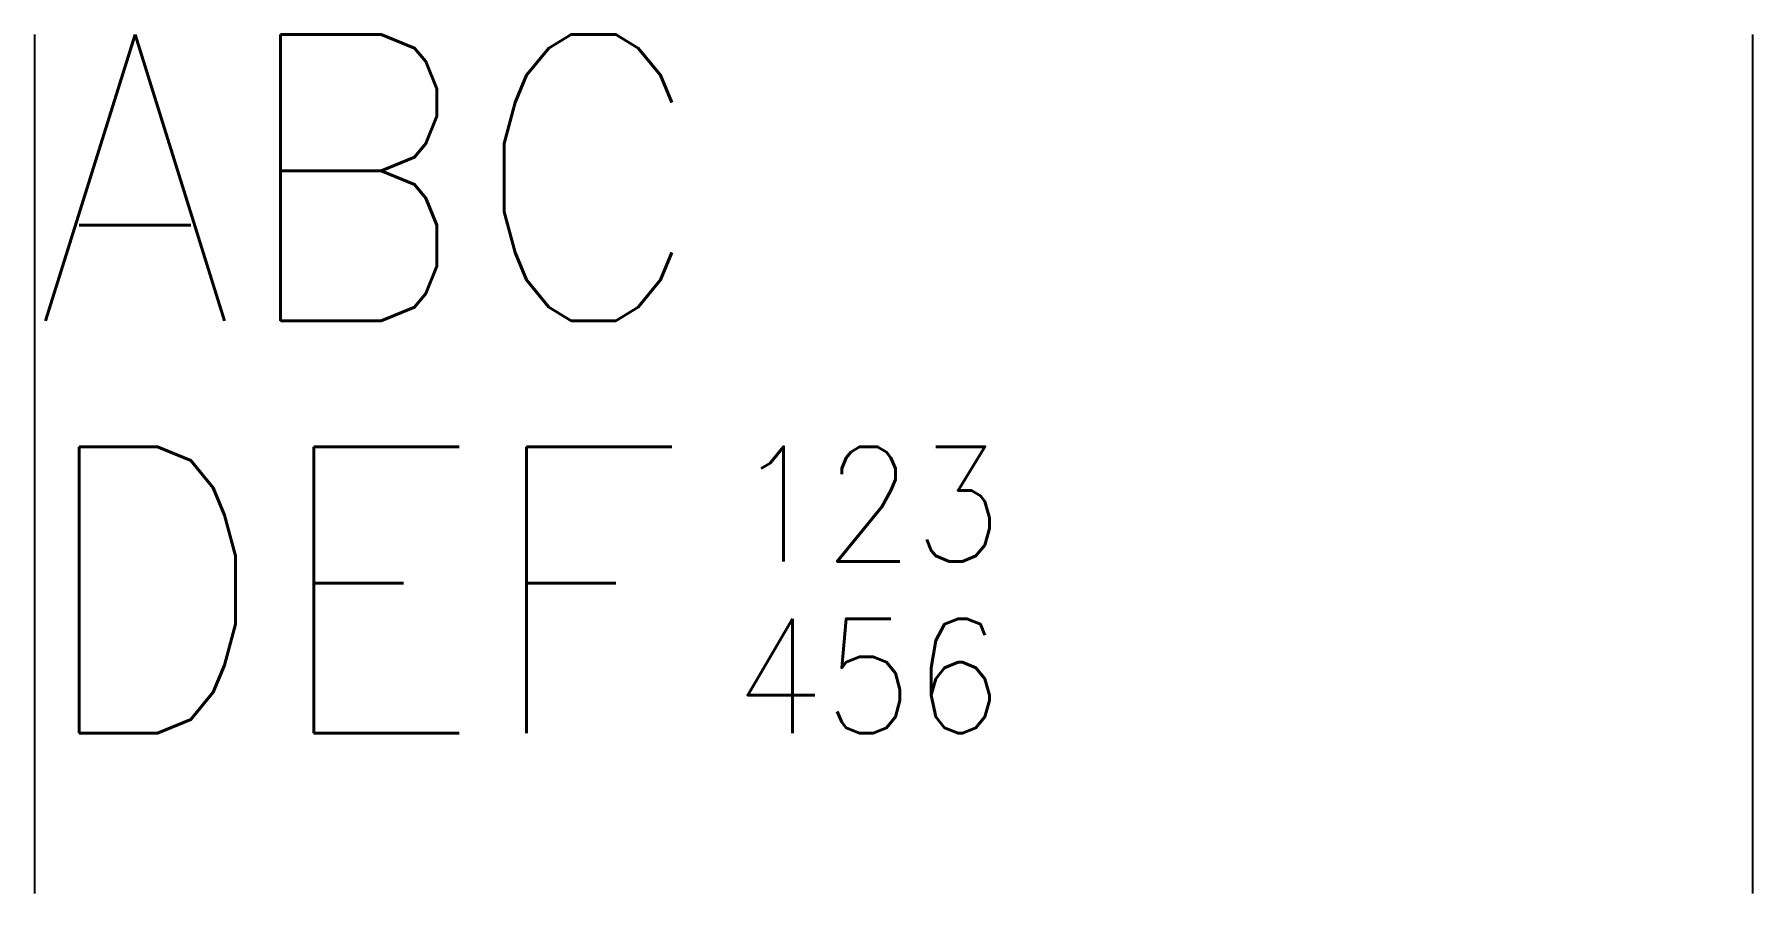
# Model space of a CAD drawing. Header units: millimetres. Extents: x 10 to 70, y -10 to 20.
import ezdxf
from ezdxf.enums import TextEntityAlignment as Align

# ---------------------------------------------------------------- set-up
doc = ezdxf.new("R2010")
doc.units = ezdxf.units.MM
doc.layers.get('0').update_dxf_attribs({"lineweight": 25})
doc.styles.add('textstyle11', font='Standard')
doc.styles.add('textstyle12', font='Standard')
doc.styles.add('textstyle13', font='Standard')
doc.styles.add('textstyle14', font='Standard')

msp = doc.modelspace()

# ---------------------------------------------------------------- linework, layer by layer
at = {"color": 6, "true_color": 0xff00ff}
for p, q in [((10, 20), (10, -10)), ((70, 20), (70, -10))]:
    msp.add_line(p, q, dxfattribs=at)

# ---------------------------------------------------------------- texts
for s, height, style, p in [('ABC', 10, 'textstyle11', (10, 20)), ('DEF', 10, 'textstyle12', (10, 5.6)), ('123', 4, 'textstyle13', (34.444, 5.6)), ('456', 4, 'textstyle14', (34.444, -0.4))]:
    msp.add_text(s, height=height, dxfattribs=dict(style=style)).set_placement(p, align=Align.TOP_LEFT)

doc.saveas('drawing.dxf')
